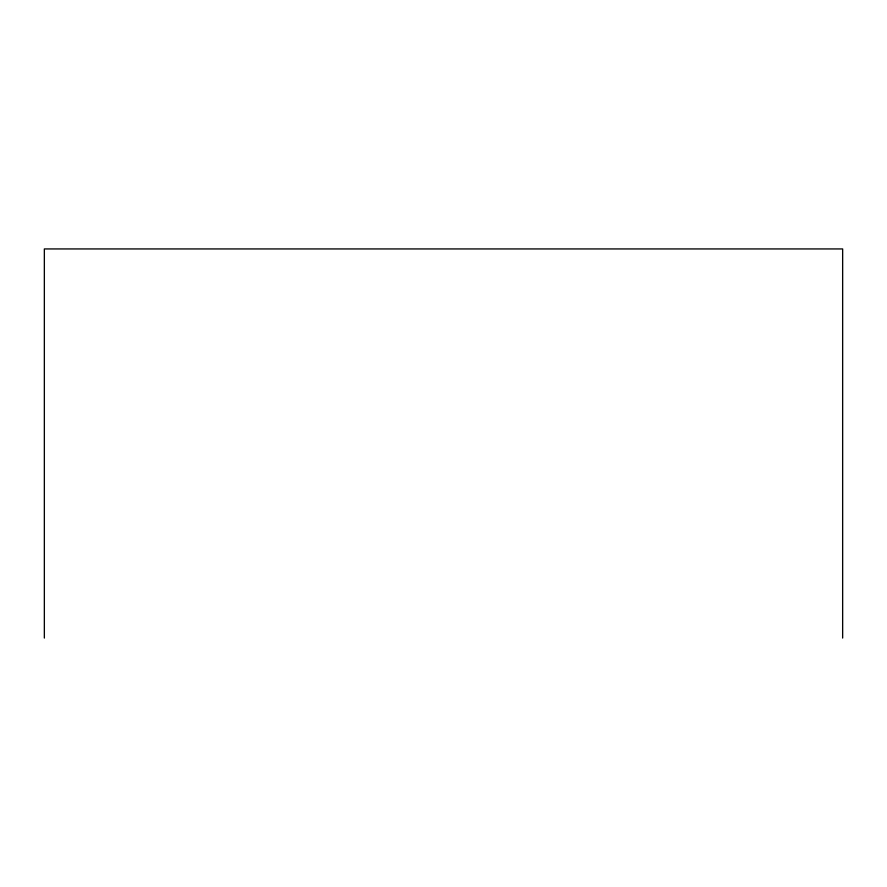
<?xml version="1.0" encoding="UTF-8"?>
<svg xmlns="http://www.w3.org/2000/svg" width="887" height="887" viewBox="0 0 887 887"><rect width="100%" height="100%" fill="white"/><g stroke="black" fill="none" stroke-linecap="round" stroke-linejoin="round"><path stroke-width="1.33" d="M842.65 638.063L842.65 248.937L44.35 248.937L44.35 638.063"/></g></svg>
